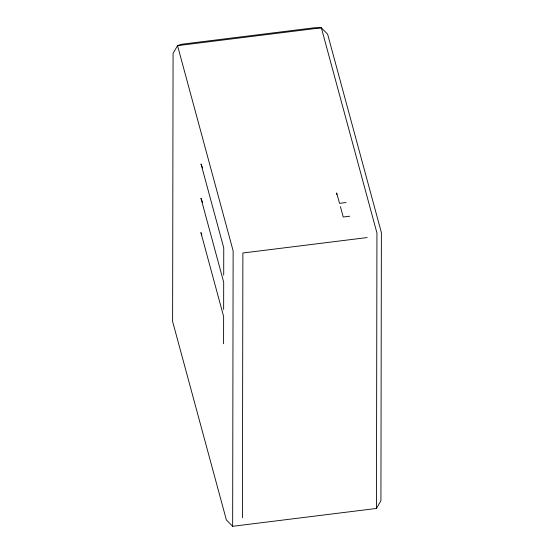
<?xml version="1.0" encoding="UTF-8"?>
<svg xmlns="http://www.w3.org/2000/svg" width="554" height="554" viewBox="0 0 554 554"><rect width="100%" height="100%" fill="white"/><g stroke="black" fill="none" stroke-linecap="round" stroke-linejoin="round"><path stroke-width="0.83" d="M223.587 343.757L223.629 316.514L200.887 232.548L201.843 234.958M223.643 309.451L223.691 282.208L200.943 198.242L202.542 202.258M223.705 275.144L223.754 247.901L201.005 163.936L202.605 167.952M232.652 526.3L233.13 250.837L177.543 45.657L181.442 44.272L314.942 27.7L321.348 27.804L327.636 34.203L381.387 232.632L380.923 500.712L376.457 508.447L232.652 526.3L226.364 519.901L172.613 321.472L173.077 53.392L177.543 45.657L321.348 27.804L376.935 232.985L376.457 508.447M242.417 517.761L242.881 252.998L367.17 237.562M336.7 194.544L336.7 192.917L339.526 203.332L346.021 202.529M349.726 216.212L343.231 217.016L340.412 206.6"/></g></svg>
